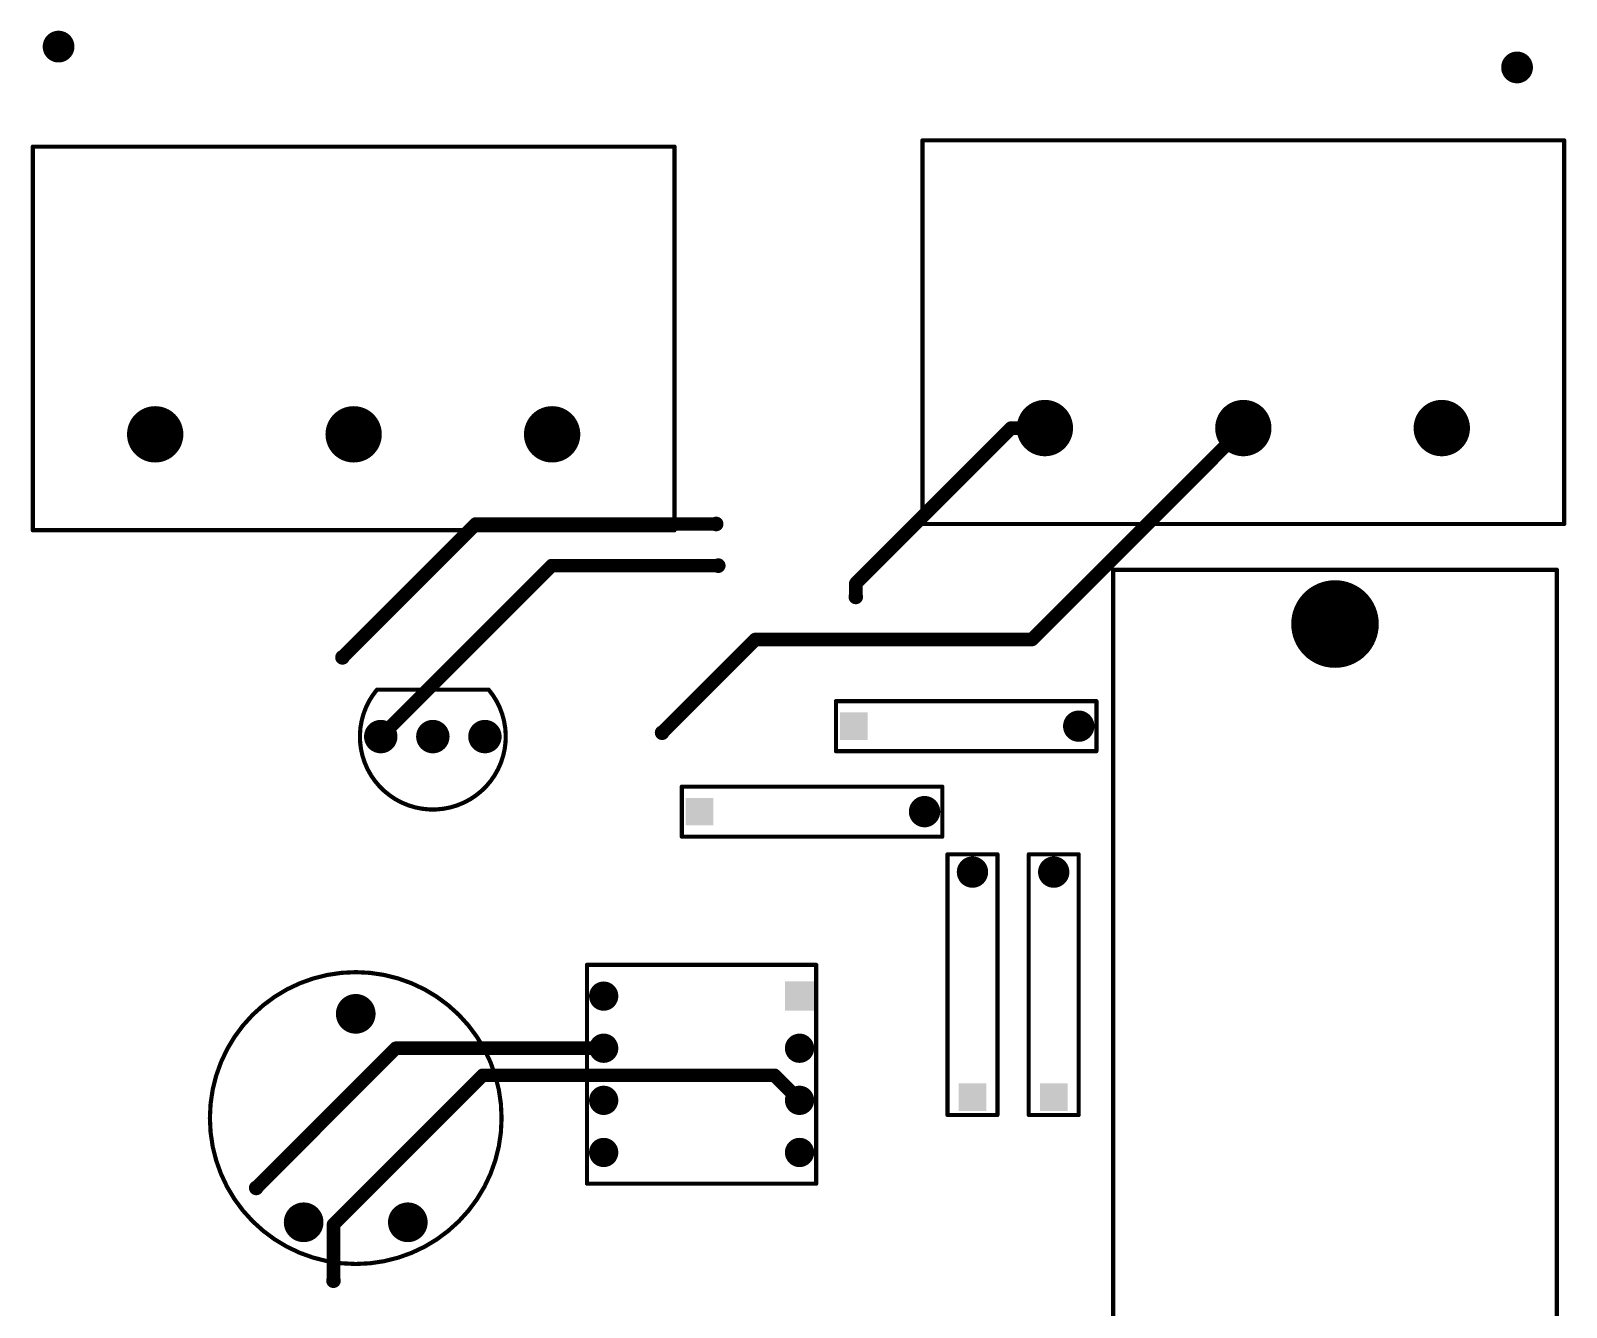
# Model space of a CAD drawing. Header units: millimetres. Extents: x -963 to 6553, y -1367 to 496.
# Drawn here: x 329.7 to 403.4, y 383.2 to 444.5 of the extents above; entities that cross this region are included whole.
import ezdxf

# ---------------------------------------------------------------- set-up
doc = ezdxf.new("R2010")
doc.units = ezdxf.units.MM
doc.header["$LTSCALE"] = 0.5
doc.layers.get('0').update_dxf_attribs({"lineweight": 60})
for name, color, linetype in [('BottomLayer', 5, 'Continuous'), ('MultiLayer', 9, 'Continuous'), ('TopLayer', 1, 'Continuous'), ('TopOverlay', 2, 'Continuous')]:
    doc.layers.add(name, color=color, linetype=linetype)
doc.layers.add('BottomSolder', color=6, linetype='Continuous', plot=False)

# ---------------------------------------------------------------- blocks, each defined once
blk = doc.blocks.new('VT_TO92_1')
at = {"layer": 'BottomLayer', "const_width": 0.7}
for points in [[(-2.85, 0, 1), (-2.15, 0, 1)], [(-0.35, 0, 1), (0.35, 0, 1)], [(2.15, 0, 1), (2.85, 0, 1)]]:
    blk.add_lwpolyline(points, format="xyb", close=True, dxfattribs=at)
at = {"layer": 'BottomSolder', "const_width": 0.802}
for points in [[(-2.901, 0, 1), (-2.099, 0, 1)], [(-0.401, 0, 1), (0.401, 0, 1)], [(2.099, 0, 1), (2.901, 0, 1)]]:
    blk.add_lwpolyline(points, format="xyb", close=True, dxfattribs=at)
at = {"layer": 'MultiLayer', "const_width": 0.7}
for points in [[(-2.85, 0, 1), (-2.15, 0, 1)], [(-0.35, 0, 1), (0.35, 0, 1)], [(2.15, 0, 1), (2.85, 0, 1)]]:
    blk.add_lwpolyline(points, format="xyb", close=True, dxfattribs=at)
at = {"layer": 'TopLayer', "const_width": 0.7}
for points in [[(-2.85, 0, 1), (-2.15, 0, 1)], [(-0.35, 0, 1), (0.35, 0, 1)], [(2.15, 0, 1), (2.85, 0, 1)]]:
    blk.add_lwpolyline(points, format="xyb", close=True, dxfattribs=at)
at = {"layer": 'TopOverlay', "const_width": 0.2}
blk.add_lwpolyline([(-2.681, -2.25, -2.144507), (2.681, -2.25)], format="xyb", dxfattribs=at)
blk.add_lwpolyline([(2.681, -2.25), (-2.681, -2.25)], dxfattribs=at)
at = {"layer": 'TopOverlay', "const_width": 0.1}
for points in [[(-2.731, -2.25, 1), (-2.631, -2.25, 1)], [(-2.731, -2.25, 1), (-2.631, -2.25, 1)], [(2.631, -2.25, 1), (2.731, -2.25, 1)], [(2.631, -2.25, 1), (2.731, -2.25, 1)]]:
    blk.add_lwpolyline(points, format="xyb", close=True, dxfattribs=at)
blk = doc.blocks.new('DA_KRDU_24')
at = {"layer": 'BottomLayer', "const_width": 0.6}
for points in [[(-4.05, 4.7, 1), (-3.45, 4.7, 1)], [(-1.55, 4.7, 1), (-0.95, 4.7, 1)], [(0.95, 4.7, 1), (1.55, 4.7, 1)], [(3.45, 4.7, 1), (4.05, 4.7, 1)], [(-1.55, -4.7, 1), (-0.95, -4.7, 1)], [(0.95, -4.7, 1), (1.55, -4.7, 1)], [(3.45, -4.7, 1), (4.05, -4.7, 1)]]:
    blk.add_lwpolyline(points, format="xyb", close=True, dxfattribs=at)
at = {"layer": 'BottomLayer'}
blk.add_solid([(-3.15, -4.1), (-4.35, -4.1), (-3.15, -5.3), (-4.35, -5.3)], dxfattribs=at)
at = {"layer": 'BottomSolder', "const_width": 0.702}
for points in [[(-4.101, 4.7, 1), (-3.399, 4.7, 1)], [(-1.601, 4.7, 1), (-0.899, 4.7, 1)], [(0.899, 4.7, 1), (1.601, 4.7, 1)], [(3.399, 4.7, 1), (4.101, 4.7, 1)], [(-1.601, -4.7, 1), (-0.899, -4.7, 1)], [(0.899, -4.7, 1), (1.601, -4.7, 1)], [(3.399, -4.7, 1), (4.101, -4.7, 1)]]:
    blk.add_lwpolyline(points, format="xyb", close=True, dxfattribs=at)
at = {"layer": 'BottomSolder'}
blk.add_solid([(-3.048, -3.998), (-4.452, -3.998), (-3.048, -5.402), (-4.452, -5.402)], dxfattribs=at)
at = {"layer": 'MultiLayer', "const_width": 0.6}
for points in [[(-4.05, 4.7, 1), (-3.45, 4.7, 1)], [(-1.55, 4.7, 1), (-0.95, 4.7, 1)], [(0.95, 4.7, 1), (1.55, 4.7, 1)], [(3.45, 4.7, 1), (4.05, 4.7, 1)], [(-1.55, -4.7, 1), (-0.95, -4.7, 1)], [(0.95, -4.7, 1), (1.55, -4.7, 1)], [(3.45, -4.7, 1), (4.05, -4.7, 1)]]:
    blk.add_lwpolyline(points, format="xyb", close=True, dxfattribs=at)
at = {"layer": 'MultiLayer'}
blk.add_solid([(-3.15, -4.1), (-4.35, -4.1), (-3.15, -5.3), (-4.35, -5.3)], dxfattribs=at)
at = {"layer": 'TopLayer', "const_width": 0.6}
for points in [[(-4.05, 4.7, 1), (-3.45, 4.7, 1)], [(-1.55, 4.7, 1), (-0.95, 4.7, 1)], [(0.95, 4.7, 1), (1.55, 4.7, 1)], [(3.45, 4.7, 1), (4.05, 4.7, 1)], [(-1.55, -4.7, 1), (-0.95, -4.7, 1)], [(0.95, -4.7, 1), (1.55, -4.7, 1)], [(3.45, -4.7, 1), (4.05, -4.7, 1)]]:
    blk.add_lwpolyline(points, format="xyb", close=True, dxfattribs=at)
at = {"layer": 'TopLayer'}
blk.add_solid([(-3.15, -4.1), (-4.35, -4.1), (-3.15, -5.3), (-4.35, -5.3)], dxfattribs=at)
at = {"layer": 'TopOverlay', "const_width": 0.2}
for points in [[(-5.25, -5.5), (-5.25, 5.5)], [(5.25, 5.5), (-5.25, 5.5)], [(5.25, -5.5), (5.25, 5.5)], [(5.25, -5.5), (-5.25, -5.5)]]:
    blk.add_lwpolyline(points, dxfattribs=at)
at = {"layer": 'TopOverlay', "const_width": 0.1}
for points in [[(-5.3, 5.5, 1), (-5.2, 5.5, 1)], [(-5.3, 5.5, 1), (-5.2, 5.5, 1)], [(5.2, 5.5, 1), (5.3, 5.5, 1)], [(5.2, 5.5, 1), (5.3, 5.5, 1)], [(-5.3, -5.5, 1), (-5.2, -5.5, 1)], [(-5.3, -5.5, 1), (-5.2, -5.5, 1)], [(5.2, -5.5, 1), (5.3, -5.5, 1)], [(5.2, -5.5, 1), (5.3, -5.5, 1)]]:
    blk.add_lwpolyline(points, format="xyb", close=True, dxfattribs=at)
blk = doc.blocks.new('VD_BZX_51')
at = {"layer": 'BottomLayer', "const_width": 0.65}
blk.add_lwpolyline([(5.075, 0, 1), (5.725, 0, 1)], format="xyb", close=True, dxfattribs=at)
at = {"layer": 'BottomLayer'}
blk.add_solid([(-4.84, 0.56), (-5.96, 0.56), (-4.84, -0.56), (-5.96, -0.56)], dxfattribs=at)
at = {"layer": 'BottomSolder', "const_width": 0.752}
blk.add_lwpolyline([(5.024, 0, 1), (5.776, 0, 1)], format="xyb", close=True, dxfattribs=at)
at = {"layer": 'BottomSolder'}
blk.add_solid([(-4.738, 0.662), (-6.062, 0.662), (-4.738, -0.662), (-6.062, -0.662)], dxfattribs=at)
at = {"layer": 'MultiLayer', "const_width": 0.65}
blk.add_lwpolyline([(5.075, 0, 1), (5.725, 0, 1)], format="xyb", close=True, dxfattribs=at)
at = {"layer": 'MultiLayer'}
blk.add_solid([(-4.84, 0.56), (-5.96, 0.56), (-4.84, -0.56), (-5.96, -0.56)], dxfattribs=at)
at = {"layer": 'TopLayer', "const_width": 0.65}
blk.add_lwpolyline([(5.075, 0, 1), (5.725, 0, 1)], format="xyb", close=True, dxfattribs=at)
at = {"layer": 'TopLayer'}
blk.add_solid([(-4.84, 0.56), (-5.96, 0.56), (-4.84, -0.56), (-5.96, -0.56)], dxfattribs=at)
at = {"layer": 'TopOverlay', "const_width": 0.2}
for points in [[(-6.25, 1.2), (-6.25, -1.2)], [(6.25, 1.2), (-6.25, 1.2)], [(6.25, 1.2), (6.25, -1.2)], [(6.25, -1.2), (-6.25, -1.2)]]:
    blk.add_lwpolyline(points, dxfattribs=at)
at = {"layer": 'TopOverlay', "const_width": 0.1}
for points in [[(-6.3, 1.2, 1), (-6.2, 1.2, 1)], [(-6.3, 1.2, 1), (-6.2, 1.2, 1)], [(6.2, 1.2, 1), (6.3, 1.2, 1)], [(6.2, 1.2, 1), (6.3, 1.2, 1)], [(-6.3, -1.2, 1), (-6.2, -1.2, 1)], [(-6.3, -1.2, 1), (-6.2, -1.2, 1)], [(6.2, -1.2, 1), (6.3, -1.2, 1)], [(6.2, -1.2, 1), (6.3, -1.2, 1)]]:
    blk.add_lwpolyline(points, format="xyb", close=True, dxfattribs=at)
blk = doc.blocks.new('VD_BZX_52')
at = {"layer": 'BottomLayer', "const_width": 0.65}
blk.add_lwpolyline([(5.075, 0, 1), (5.725, 0, 1)], format="xyb", close=True, dxfattribs=at)
at = {"layer": 'BottomLayer'}
blk.add_solid([(-4.84, 0.56), (-5.96, 0.56), (-4.84, -0.56), (-5.96, -0.56)], dxfattribs=at)
at = {"layer": 'BottomSolder', "const_width": 0.752}
blk.add_lwpolyline([(5.024, 0, 1), (5.776, 0, 1)], format="xyb", close=True, dxfattribs=at)
at = {"layer": 'BottomSolder'}
blk.add_solid([(-4.738, 0.662), (-6.062, 0.662), (-4.738, -0.662), (-6.062, -0.662)], dxfattribs=at)
at = {"layer": 'MultiLayer', "const_width": 0.65}
blk.add_lwpolyline([(5.075, 0, 1), (5.725, 0, 1)], format="xyb", close=True, dxfattribs=at)
at = {"layer": 'MultiLayer'}
blk.add_solid([(-4.84, 0.56), (-5.96, 0.56), (-4.84, -0.56), (-5.96, -0.56)], dxfattribs=at)
at = {"layer": 'TopLayer', "const_width": 0.65}
blk.add_lwpolyline([(5.075, 0, 1), (5.725, 0, 1)], format="xyb", close=True, dxfattribs=at)
at = {"layer": 'TopLayer'}
blk.add_solid([(-4.84, 0.56), (-5.96, 0.56), (-4.84, -0.56), (-5.96, -0.56)], dxfattribs=at)
at = {"layer": 'TopOverlay', "const_width": 0.2}
for points in [[(-6.25, 1.2), (-6.25, -1.2)], [(-6.25, 1.2), (6.25, 1.2)], [(6.25, 1.2), (6.25, -1.2)], [(-6.25, -1.2), (6.25, -1.2)]]:
    blk.add_lwpolyline(points, dxfattribs=at)
at = {"layer": 'TopOverlay', "const_width": 0.1}
for points in [[(-6.3, 1.2, 1), (-6.2, 1.2, 1)], [(-6.3, 1.2, 1), (-6.2, 1.2, 1)], [(6.2, 1.2, 1), (6.3, 1.2, 1)], [(6.2, 1.2, 1), (6.3, 1.2, 1)], [(-6.3, -1.2, 1), (-6.2, -1.2, 1)], [(-6.3, -1.2, 1), (-6.2, -1.2, 1)], [(6.2, -1.2, 1), (6.3, -1.2, 1)], [(6.2, -1.2, 1), (6.3, -1.2, 1)]]:
    blk.add_lwpolyline(points, format="xyb", close=True, dxfattribs=at)
blk = doc.blocks.new('VD_BZX_53')
at = {"layer": 'BottomLayer', "const_width": 0.65}
blk.add_lwpolyline([(5.075, 0, 1), (5.725, 0, 1)], format="xyb", close=True, dxfattribs=at)
at = {"layer": 'BottomLayer'}
blk.add_solid([(-4.84, 0.56), (-5.96, 0.56), (-4.84, -0.56), (-5.96, -0.56)], dxfattribs=at)
at = {"layer": 'BottomSolder', "const_width": 0.752}
blk.add_lwpolyline([(5.024, 0, 1), (5.776, 0, 1)], format="xyb", close=True, dxfattribs=at)
at = {"layer": 'BottomSolder'}
blk.add_solid([(-4.738, 0.662), (-6.062, 0.662), (-4.738, -0.662), (-6.062, -0.662)], dxfattribs=at)
at = {"layer": 'MultiLayer', "const_width": 0.65}
blk.add_lwpolyline([(5.075, 0, 1), (5.725, 0, 1)], format="xyb", close=True, dxfattribs=at)
at = {"layer": 'MultiLayer'}
blk.add_solid([(-4.84, 0.56), (-5.96, 0.56), (-4.84, -0.56), (-5.96, -0.56)], dxfattribs=at)
at = {"layer": 'TopLayer', "const_width": 0.65}
blk.add_lwpolyline([(5.075, 0, 1), (5.725, 0, 1)], format="xyb", close=True, dxfattribs=at)
at = {"layer": 'TopLayer'}
blk.add_solid([(-4.84, 0.56), (-5.96, 0.56), (-4.84, -0.56), (-5.96, -0.56)], dxfattribs=at)
at = {"layer": 'TopOverlay', "const_width": 0.2}
for points in [[(-6.25, 1.2), (-6.25, -1.2)], [(-6.25, 1.2), (6.25, 1.2)], [(6.25, 1.2), (6.25, -1.2)], [(-6.25, -1.2), (6.25, -1.2)]]:
    blk.add_lwpolyline(points, dxfattribs=at)
at = {"layer": 'TopOverlay', "const_width": 0.1}
for points in [[(-6.3, 1.2, 1), (-6.2, 1.2, 1)], [(-6.3, 1.2, 1), (-6.2, 1.2, 1)], [(6.2, 1.2, 1), (6.3, 1.2, 1)], [(6.2, 1.2, 1), (6.3, 1.2, 1)], [(-6.3, -1.2, 1), (-6.2, -1.2, 1)], [(-6.3, -1.2, 1), (-6.2, -1.2, 1)], [(6.2, -1.2, 1), (6.3, -1.2, 1)], [(6.2, -1.2, 1), (6.3, -1.2, 1)]]:
    blk.add_lwpolyline(points, format="xyb", close=True, dxfattribs=at)
blk = doc.blocks.new('VD_BZX_54')
at = {"layer": 'BottomLayer', "const_width": 0.65}
blk.add_lwpolyline([(5.075, 0, 1), (5.725, 0, 1)], format="xyb", close=True, dxfattribs=at)
at = {"layer": 'BottomLayer'}
blk.add_solid([(-4.84, 0.56), (-5.96, 0.56), (-4.84, -0.56), (-5.96, -0.56)], dxfattribs=at)
at = {"layer": 'BottomSolder', "const_width": 0.752}
blk.add_lwpolyline([(5.024, 0, 1), (5.776, 0, 1)], format="xyb", close=True, dxfattribs=at)
at = {"layer": 'BottomSolder'}
blk.add_solid([(-4.738, 0.662), (-6.062, 0.662), (-4.738, -0.662), (-6.062, -0.662)], dxfattribs=at)
at = {"layer": 'MultiLayer', "const_width": 0.65}
blk.add_lwpolyline([(5.075, 0, 1), (5.725, 0, 1)], format="xyb", close=True, dxfattribs=at)
at = {"layer": 'MultiLayer'}
blk.add_solid([(-4.84, 0.56), (-5.96, 0.56), (-4.84, -0.56), (-5.96, -0.56)], dxfattribs=at)
at = {"layer": 'TopLayer', "const_width": 0.65}
blk.add_lwpolyline([(5.075, 0, 1), (5.725, 0, 1)], format="xyb", close=True, dxfattribs=at)
at = {"layer": 'TopLayer'}
blk.add_solid([(-4.84, 0.56), (-5.96, 0.56), (-4.84, -0.56), (-5.96, -0.56)], dxfattribs=at)
at = {"layer": 'TopOverlay', "const_width": 0.2}
for points in [[(-6.25, 1.2), (-6.25, -1.2)], [(6.25, 1.2), (-6.25, 1.2)], [(6.25, 1.2), (6.25, -1.2)], [(6.25, -1.2), (-6.25, -1.2)]]:
    blk.add_lwpolyline(points, dxfattribs=at)
at = {"layer": 'TopOverlay', "const_width": 0.1}
for points in [[(-6.3, 1.2, 1), (-6.2, 1.2, 1)], [(-6.3, 1.2, 1), (-6.2, 1.2, 1)], [(6.2, 1.2, 1), (6.3, 1.2, 1)], [(6.2, 1.2, 1), (6.3, 1.2, 1)], [(-6.3, -1.2, 1), (-6.2, -1.2, 1)], [(-6.3, -1.2, 1), (-6.2, -1.2, 1)], [(6.2, -1.2, 1), (6.3, -1.2, 1)], [(6.2, -1.2, 1), (6.3, -1.2, 1)]]:
    blk.add_lwpolyline(points, format="xyb", close=True, dxfattribs=at)
blk = doc.blocks.new('C_________63')
at = {"layer": 'BottomLayer', "const_width": 1.25}
for points in [[(-10.15, 4.6, 1), (-8.9, 4.6, 1)], [(-0.625, 4.6, 1), (0.625, 4.6, 1)], [(8.9, 4.6, 1), (10.15, 4.6, 1)]]:
    blk.add_lwpolyline(points, format="xyb", close=True, dxfattribs=at)
at = {"layer": 'BottomSolder', "const_width": 1.352}
for points in [[(-10.201, 4.6, 1), (-8.849, 4.6, 1)], [(-0.676, 4.6, 1), (0.676, 4.6, 1)], [(8.849, 4.6, 1), (10.201, 4.6, 1)]]:
    blk.add_lwpolyline(points, format="xyb", close=True, dxfattribs=at)
at = {"layer": 'MultiLayer', "const_width": 1.25}
for points in [[(-10.15, 4.6, 1), (-8.9, 4.6, 1)], [(-0.625, 4.6, 1), (0.625, 4.6, 1)], [(8.9, 4.6, 1), (10.15, 4.6, 1)]]:
    blk.add_lwpolyline(points, format="xyb", close=True, dxfattribs=at)
at = {"layer": 'TopLayer', "const_width": 1.25}
for points in [[(-10.15, 4.6, 1), (-8.9, 4.6, 1)], [(-0.625, 4.6, 1), (0.625, 4.6, 1)], [(8.9, 4.6, 1), (10.15, 4.6, 1)]]:
    blk.add_lwpolyline(points, format="xyb", close=True, dxfattribs=at)
at = {"layer": 'TopOverlay', "const_width": 0.2}
for points in [[(15.4, 9.2), (-15.4, 9.2)], [(-15.4, 9.2), (-15.4, -9.2)], [(15.4, 9.2), (15.4, -9.2)], [(15.4, -9.2), (-15.4, -9.2)]]:
    blk.add_lwpolyline(points, dxfattribs=at)
at = {"layer": 'TopOverlay', "const_width": 0.1}
for points in [[(-15.45, 9.2, 1), (-15.35, 9.2, 1)], [(-15.45, 9.2, 1), (-15.35, 9.2, 1)], [(15.35, 9.2, 1), (15.45, 9.2, 1)], [(15.35, 9.2, 1), (15.45, 9.2, 1)], [(-15.45, -9.2, 1), (-15.35, -9.2, 1)], [(-15.45, -9.2, 1), (-15.35, -9.2, 1)], [(15.35, -9.2, 1), (15.45, -9.2, 1)], [(15.35, -9.2, 1), (15.45, -9.2, 1)]]:
    blk.add_lwpolyline(points, format="xyb", close=True, dxfattribs=at)
blk = doc.blocks.new('R___P___65')
at = {"layer": 'BottomLayer', "const_width": 0.85}
for points in [[(-0.425, 5, 1), (0.425, 5, 1)], [(-2.925, -5, 1), (-2.075, -5, 1)], [(2.075, -5, 1), (2.925, -5, 1)]]:
    blk.add_lwpolyline(points, format="xyb", close=True, dxfattribs=at)
at = {"layer": 'BottomSolder', "const_width": 0.952}
for points in [[(-0.476, 5, 1), (0.476, 5, 1)], [(-2.976, -5, 1), (-2.024, -5, 1)], [(2.024, -5, 1), (2.976, -5, 1)]]:
    blk.add_lwpolyline(points, format="xyb", close=True, dxfattribs=at)
at = {"layer": 'MultiLayer', "const_width": 0.85}
for points in [[(-0.425, 5, 1), (0.425, 5, 1)], [(-2.925, -5, 1), (-2.075, -5, 1)], [(2.075, -5, 1), (2.925, -5, 1)]]:
    blk.add_lwpolyline(points, format="xyb", close=True, dxfattribs=at)
at = {"layer": 'TopLayer', "const_width": 0.85}
for points in [[(-0.425, 5, 1), (0.425, 5, 1)], [(-2.925, -5, 1), (-2.075, -5, 1)], [(2.075, -5, 1), (2.925, -5, 1)]]:
    blk.add_lwpolyline(points, format="xyb", close=True, dxfattribs=at)
at = {"layer": 'TopOverlay'}
for points, const_width in [([(7, 0, 1), (-7, 0, 1)], 0.2), ([(-7.05, 0, 1), (-6.95, 0, 1)], 0.1), ([(6.95, 0, 1), (7.05, 0, 1)], 0.1)]:
    blk.add_lwpolyline(points, format="xyb", close=True, dxfattribs=dict(at, const_width=const_width))
blk = doc.blocks.new('C_________66')
at = {"layer": 'BottomLayer', "const_width": 1.25}
for points in [[(-10.15, 4.6, 1), (-8.9, 4.6, 1)], [(-0.625, 4.6, 1), (0.625, 4.6, 1)], [(8.9, 4.6, 1), (10.15, 4.6, 1)]]:
    blk.add_lwpolyline(points, format="xyb", close=True, dxfattribs=at)
at = {"layer": 'BottomSolder', "const_width": 1.352}
for points in [[(-10.201, 4.6, 1), (-8.849, 4.6, 1)], [(-0.676, 4.6, 1), (0.676, 4.6, 1)], [(8.849, 4.6, 1), (10.201, 4.6, 1)]]:
    blk.add_lwpolyline(points, format="xyb", close=True, dxfattribs=at)
at = {"layer": 'MultiLayer', "const_width": 1.25}
for points in [[(-10.15, 4.6, 1), (-8.9, 4.6, 1)], [(-0.625, 4.6, 1), (0.625, 4.6, 1)], [(8.9, 4.6, 1), (10.15, 4.6, 1)]]:
    blk.add_lwpolyline(points, format="xyb", close=True, dxfattribs=at)
at = {"layer": 'TopLayer', "const_width": 1.25}
for points in [[(-10.15, 4.6, 1), (-8.9, 4.6, 1)], [(-0.625, 4.6, 1), (0.625, 4.6, 1)], [(8.9, 4.6, 1), (10.15, 4.6, 1)]]:
    blk.add_lwpolyline(points, format="xyb", close=True, dxfattribs=at)
at = {"layer": 'TopOverlay', "const_width": 0.2}
for points in [[(15.4, 9.2), (-15.4, 9.2)], [(-15.4, 9.2), (-15.4, -9.2)], [(15.4, 9.2), (15.4, -9.2)], [(15.4, -9.2), (-15.4, -9.2)]]:
    blk.add_lwpolyline(points, dxfattribs=at)
at = {"layer": 'TopOverlay', "const_width": 0.1}
for points in [[(-15.45, 9.2, 1), (-15.35, 9.2, 1)], [(-15.45, 9.2, 1), (-15.35, 9.2, 1)], [(15.35, 9.2, 1), (15.45, 9.2, 1)], [(15.35, 9.2, 1), (15.45, 9.2, 1)], [(-15.45, -9.2, 1), (-15.35, -9.2, 1)], [(-15.45, -9.2, 1), (-15.35, -9.2, 1)], [(15.35, -9.2, 1), (15.45, -9.2, 1)], [(15.35, -9.2, 1), (15.45, -9.2, 1)]]:
    blk.add_lwpolyline(points, format="xyb", close=True, dxfattribs=at)

msp = doc.modelspace()

# ---------------------------------------------------------------- linework, layer by layer
at = {"layer": 'BottomLayer'}
for points, const_width in [([(331.429, 443.691, -1), (330.667, 443.691, -1)], 0.762), ([(401.429, 442.691, -1), (400.667, 442.691, -1)], 0.762), ([(376.924, 425.391, -1), (376.599, 425.391, -1)], 0.325), ([(376.924, 425.391, -1), (376.599, 425.391, -1)], 0.325), ([(378.548, 425.391, -1), (378.223, 425.391, -1)], 0.325), ([(388.073, 425.391, -1), (387.748, 425.391, -1)], 0.325), ([(351.235, 420.791, -1), (350.91, 420.791, -1)], 0.325), ([(351.235, 420.791, -1), (350.91, 420.791, -1)], 0.325), ([(362.785, 420.791, -1), (362.435, 420.791, -1)], 0.35), ([(362.773, 420.791, -1), (362.448, 420.791, -1)], 0.325), ([(354.873, 418.791, -1), (354.548, 418.791, -1)], 0.325), ([(354.873, 418.791, -1), (354.548, 418.791, -1)], 0.325), ([(362.885, 418.791, -1), (362.535, 418.791, -1)], 0.35), ([(362.873, 418.791, -1), (362.548, 418.791, -1)], 0.325), ([(369.473, 417.94, -1), (369.148, 417.94, -1)], 0.325), ([(369.473, 417.94, -1), (369.148, 417.94, -1)], 0.325), ([(392.31, 414.991, -1), (392.31, 416.991, -1)], 2), ([(369.485, 417.291, -1), (369.135, 417.291, -1)], 0.35), ([(369.473, 417.291, -1), (369.148, 417.291, -1)], 0.325), ([(364.647, 415.248, -1), (364.322, 415.248, -1)], 0.325), ([(364.647, 415.248, -1), (364.322, 415.248, -1)], 0.325), ([(377.93, 415.248, -1), (377.605, 415.248, -1)], 0.325), ([(377.93, 415.248, -1), (377.605, 415.248, -1)], 0.325), ([(344.848, 414.391, -1), (344.498, 414.391, -1)], 0.35), ([(344.835, 414.391, -1), (344.51, 414.391, -1)], 0.325), ([(346.673, 410.59, -1), (346.348, 410.59, -1)], 0.325), ([(360.189, 410.777, -1), (359.839, 410.777, -1)], 0.35), ([(360.177, 410.777, -1), (359.852, 410.777, -1)], 0.325), ([(347.395, 395.641, -1), (347.07, 395.641, -1)], 0.325), ([(347.395, 395.641, -1), (347.07, 395.641, -1)], 0.325), ([(357.373, 395.641, -1), (357.048, 395.641, -1)], 0.325), ([(351.566, 394.343, -1), (351.241, 394.343, -1)], 0.325), ([(351.566, 394.343, -1), (351.241, 394.343, -1)], 0.325), ([(365.57, 394.343, -1), (365.245, 394.343, -1)], 0.325), ([(365.57, 394.343, -1), (365.245, 394.343, -1)], 0.325), ([(366.773, 393.14, -1), (366.448, 393.14, -1)], 0.325), ([(340.708, 388.94, -1), (340.358, 388.94, -1)], 0.35), ([(340.695, 388.94, -1), (340.37, 388.94, -1)], 0.325), ([(344.403, 387.181, -1), (344.078, 387.181, -1)], 0.325), ([(344.403, 387.181, -1), (344.078, 387.181, -1)], 0.325), ([(344.416, 384.488, -1), (344.066, 384.488, -1)], 0.35), ([(344.403, 384.488, -1), (344.078, 384.488, -1)], 0.325)]:
    msp.add_lwpolyline(points, format="xyb", close=True, dxfattribs=dict(at, const_width=const_width))
at = {"layer": 'BottomLayer', "const_width": 0.65}
for points in [[(376.761, 425.391), (369.31, 417.94)], [(378.385, 425.391), (376.761, 425.391)], [(387.91, 425.391), (377.767, 415.248)], [(351.073, 420.791), (344.673, 414.391)], [(362.61, 420.791), (351.073, 420.791)], [(354.71, 418.791), (346.51, 410.59)], [(362.71, 418.791), (354.71, 418.791)], [(369.31, 417.291), (369.31, 417.94)], [(364.485, 415.248), (360.014, 410.777)], [(377.767, 415.248), (364.485, 415.248)], [(347.233, 395.641), (340.533, 388.94)], [(357.21, 395.641), (347.233, 395.641)], [(351.404, 394.343), (344.241, 387.181)], [(365.407, 394.343), (351.404, 394.343)], [(366.61, 393.14), (365.407, 394.343)], [(344.241, 384.488), (344.241, 387.181)]]:
    msp.add_lwpolyline(points, dxfattribs=at)
at = {"layer": 'BottomSolder', "const_width": 2.102}
msp.add_lwpolyline([(392.31, 414.94, -1), (392.31, 417.041, -1)], format="xyb", close=True, dxfattribs=at)
at = {"layer": 'MultiLayer', "const_width": 2}
msp.add_lwpolyline([(392.31, 414.991, -1), (392.31, 416.991, -1)], format="xyb", close=True, dxfattribs=at)
at = {"layer": 'TopLayer', "const_width": 2}
msp.add_lwpolyline([(392.31, 414.991, -1), (392.31, 416.991, -1)], format="xyb", close=True, dxfattribs=at)
at = {"layer": 'TopOverlay', "const_width": 0.2}
for points in [[(402.96, 418.591), (381.66, 418.591)], [(381.66, 340.491), (381.66, 418.591)], [(402.96, 340.491), (402.96, 418.591)]]:
    msp.add_lwpolyline(points, dxfattribs=at)
at = {"layer": 'TopOverlay', "const_width": 0.1}
for points in [[(381.66, 418.541, -1), (381.66, 418.641, -1)], [(381.66, 418.541, -1), (381.66, 418.641, -1)], [(402.96, 418.541, -1), (402.96, 418.641, -1)], [(402.96, 418.541, -1), (402.96, 418.641, -1)]]:
    msp.add_lwpolyline(points, format="xyb", close=True, dxfattribs=at)

# ---------------------------------------------------------------- block references
at = {"xscale": -1}
for name, p, rotation in [('C_________63', (387.91, 429.991), 180), ('C_________66', (345.21, 429.691), 180), ('VT_TO92_1', (349.01, 410.591), 180), ('VD_BZX_51', (374.61, 411.091), 180), ('VD_BZX_54', (367.21, 406.991), 180), ('VD_BZX_53', (374.91, 398.691), 270), ('VD_BZX_52', (378.81, 398.691), 270), ('DA_KRDU_24', (361.91, 394.391), 90)]:
    msp.add_blockref(name, p, dxfattribs=dict(at, rotation=rotation))
msp.add_blockref('R___P___65', (345.31, 392.291), dxfattribs=at)

doc.saveas('drawing.dxf')
